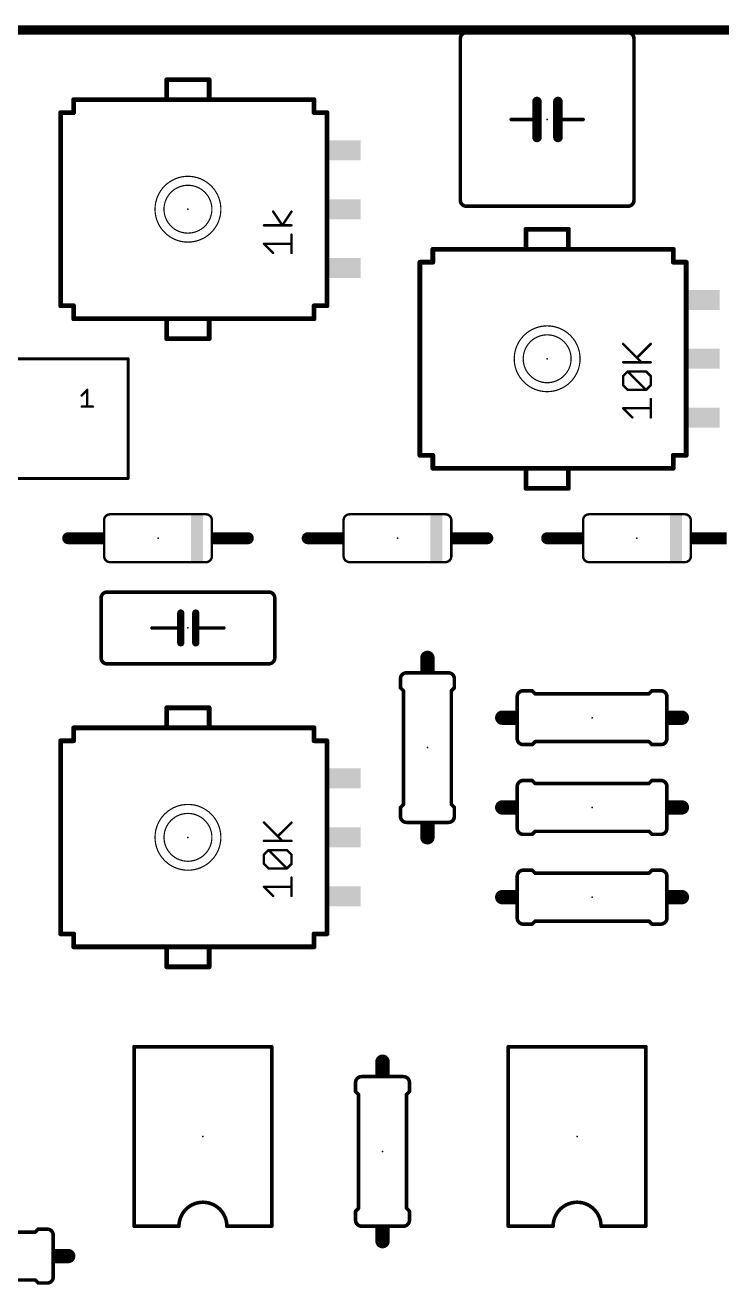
# Model space of a CAD drawing. Extents: x 0 to 100, y 0 to 80.
# Drawn here: x 33.7 to 63.3, y 26.7 to 80.2 of the extents above; entities that cross this region are included whole.
import ezdxf

# ---------------------------------------------------------------- set-up
doc = ezdxf.new("R2010")
doc.units = 0
for name, color, linetype in [('20', 7, 'CONTINUOUS'), ('21', 253, 'CONTINUOUS'), ('23', 7, 'CONTINUOUS'), ('27', 253, 'CONTINUOUS'), ('51', 253, 'CONTINUOUS')]:
    doc.layers.add(name, color=color, linetype=linetype)

# ---------------------------------------------------------------- blocks, each defined once
blk = doc.blocks.new('RECT')
blk.add_solid([(-0.5, -0.5), (0.5, -0.5), (-0.5, 0.5), (0.5, 0.5)])

msp = doc.modelspace()

# ---------------------------------------------------------------- linework, layer by layer
at = {"layer": '20', "const_width": 0.4064}
msp.add_lwpolyline([(100, 80), (0, 80)], dxfattribs=at)
at = {"layer": '21'}
for points, const_width in [([(52.451, 79.883, 0.4142), (52.197, 79.629)], 0.1524), ([(52.2351, 79.629, 1), (52.1589, 79.629)], 0.0762), ([(52.451, 79.9211, 1), (52.451, 79.8449)], 0.0762), ([(52.451, 79.8449, 1), (52.451, 79.9211)], 0.0762), ([(59.563, 79.629, 0.4142), (59.309, 79.883)], 0.1524), ([(59.309, 79.9211, 1), (59.309, 79.8449)], 0.0762), ([(59.309, 79.8449, 1), (59.309, 79.9211)], 0.0762), ([(59.6011, 79.629, 1), (59.5249, 79.629)], 0.0762), ([(52.1589, 79.629, 1), (52.2351, 79.629)], 0.0762), ([(59.5249, 79.629, 1), (59.6011, 79.629)], 0.0762), ([(35.8408, 77.04, 1), (35.7392, 77.04)], 0.1016), ([(35.79, 77.0908, 1), (35.79, 76.9892)], 0.1016), ([(37.99, 76.9892, 1), (37.99, 77.0908)], 0.1016), ([(42.79, 77.0908, 1), (42.79, 76.9892)], 0.1016), ([(46.0408, 77.04, 1), (45.9392, 77.04)], 0.1016), ([(45.99, 76.9892, 1), (45.99, 77.0908)], 0.1016), ([(55.5498, 76.962, 1), (55.3466, 76.962)], 0.2032), ([(56.4388, 76.962, 1), (56.2356, 76.962)], 0.2032), ([(35.2908, 76.49, 1), (35.1892, 76.49)], 0.1016), ([(35.24, 76.5408, 1), (35.24, 76.4392)], 0.1016), ([(35.7392, 76.49, 1), (35.8408, 76.49)], 0.1016), ([(35.79, 76.4392, 1), (35.79, 76.5408)], 0.1016), ([(45.99, 76.5408, 1), (45.99, 76.4392)], 0.1016), ([(45.9392, 76.49, 1), (46.0408, 76.49)], 0.1016), ([(46.5908, 76.49, 1), (46.4892, 76.49)], 0.1016), ([(46.54, 76.4392, 1), (46.54, 76.5408)], 0.1016), ([(54.356, 76.2381, 1), (54.356, 76.1619)], 0.0762), ([(55.5498, 76.2, 1), (55.3466, 76.2)], 0.2032), ([(55.3466, 76.2, 1), (55.5498, 76.2)], 0.2032), ([(55.4482, 76.1619, 1), (55.4482, 76.2381)], 0.0762), ([(56.4388, 76.2, 1), (56.2356, 76.2)], 0.2032), ([(56.2356, 76.2, 1), (56.4388, 76.2)], 0.2032), ([(56.3372, 76.2381, 1), (56.3372, 76.1619)], 0.0762), ([(57.404, 76.1619, 1), (57.404, 76.2381)], 0.0762), ([(55.3466, 75.438, 1), (55.5498, 75.438)], 0.2032), ([(56.2356, 75.438, 1), (56.4388, 75.438)], 0.2032), ([(40.64, 70.993, 1), (40.64, 73.787, 1), (40.64, 70.993)], 0.0508), ([(40.64, 71.374, 1), (40.64, 73.406, 1), (40.64, 71.374)], 0.0508), ([(52.197, 72.771, 0.4142), (52.451, 72.517)], 0.1524), ([(52.2351, 72.771, 1), (52.1589, 72.771)], 0.0762), ([(52.1589, 72.771, 1), (52.2351, 72.771)], 0.0762), ([(59.309, 72.517, 0.4142), (59.563, 72.771)], 0.1524), ([(59.6011, 72.771, 1), (59.5249, 72.771)], 0.0762), ([(59.5249, 72.771, 1), (59.6011, 72.771)], 0.0762), ([(52.451, 72.5551, 1), (52.451, 72.4789)], 0.0762), ([(52.451, 72.4789, 1), (52.451, 72.5551)], 0.0762), ([(59.309, 72.5551, 1), (59.309, 72.4789)], 0.0762), ([(59.309, 72.4789, 1), (59.309, 72.5551)], 0.0762), ([(51.0808, 70.69, 1), (50.9792, 70.69)], 0.1016), ([(51.03, 70.7408, 1), (51.03, 70.6392)], 0.1016), ([(53.23, 70.6392, 1), (53.23, 70.7408)], 0.1016), ([(58.03, 70.7408, 1), (58.03, 70.6392)], 0.1016), ([(61.2808, 70.69, 1), (61.1792, 70.69)], 0.1016), ([(61.23, 70.6392, 1), (61.23, 70.7408)], 0.1016), ([(50.5308, 70.14, 1), (50.4292, 70.14)], 0.1016), ([(50.48, 70.1908, 1), (50.48, 70.0892)], 0.1016), ([(50.9792, 70.14, 1), (51.0808, 70.14)], 0.1016), ([(51.03, 70.0892, 1), (51.03, 70.1908)], 0.1016), ([(61.23, 70.1908, 1), (61.23, 70.0892)], 0.1016), ([(61.1792, 70.14, 1), (61.2808, 70.14)], 0.1016), ([(61.8308, 70.14, 1), (61.7292, 70.14)], 0.1016), ([(61.78, 70.0892, 1), (61.78, 70.1908)], 0.1016), ([(35.24, 68.3408, 1), (35.24, 68.2392)], 0.1016), ([(35.1892, 68.29, 1), (35.2908, 68.29)], 0.1016), ([(35.8408, 68.29, 1), (35.7392, 68.29)], 0.1016), ([(35.79, 68.2392, 1), (35.79, 68.3408)], 0.1016), ([(45.99, 68.3408, 1), (45.99, 68.2392)], 0.1016), ([(46.0408, 68.29, 1), (45.9392, 68.29)], 0.1016), ([(46.4892, 68.29, 1), (46.5908, 68.29)], 0.1016), ([(46.54, 68.2392, 1), (46.54, 68.3408)], 0.1016), ([(35.79, 67.7908, 1), (35.79, 67.6892)], 0.1016), ([(35.7392, 67.74, 1), (35.8408, 67.74)], 0.1016), ([(37.99, 67.6892, 1), (37.99, 67.7908)], 0.1016), ([(42.79, 67.7908, 1), (42.79, 67.6892)], 0.1016), ([(45.9392, 67.74, 1), (46.0408, 67.74)], 0.1016), ([(45.99, 67.6892, 1), (45.99, 67.7908)], 0.1016), ([(55.88, 64.643, 1), (55.88, 67.437, 1), (55.88, 64.643)], 0.0508), ([(55.88, 65.024, 1), (55.88, 67.056, 1), (55.88, 65.024)], 0.0508), ([(38.1318, 66.04, 1), (38.0682, 66.04)], 0.0635), ([(38.1, 66.0083, 1), (38.1, 66.0718)], 0.0635), ([(36.3951, 64.7198, 1), (36.3443, 64.7198)], 0.0508), ([(36.3876, 64.7018, 1), (36.3517, 64.7378)], 0.0508), ([(36.1144, 64.5005, 1), (36.1503, 64.4646)], 0.0508), ([(36.1324, 64.0334, 1), (36.1324, 63.9826)], 0.0508), ([(36.3443, 64.008, 1), (36.3951, 64.008)], 0.0508), ([(36.6069, 63.9826, 1), (36.6069, 64.0334)], 0.0508), ([(50.48, 61.9908, 1), (50.48, 61.8892)], 0.1016), ([(51.0808, 61.94, 1), (50.9792, 61.94)], 0.1016), ([(51.03, 61.8892, 1), (51.03, 61.9908)], 0.1016), ([(61.23, 61.9908, 1), (61.23, 61.8892)], 0.1016), ([(61.2808, 61.94, 1), (61.1792, 61.94)], 0.1016), ([(61.78, 61.8892, 1), (61.78, 61.9908)], 0.1016), ([(50.4292, 61.94, 1), (50.5308, 61.94)], 0.1016), ([(61.7292, 61.94, 1), (61.8308, 61.94)], 0.1016), ([(38.0682, 60.96, 1), (38.1318, 60.96)], 0.0635), ([(38.1, 60.9282, 1), (38.1, 60.9918)], 0.0635), ([(51.03, 61.4408, 1), (51.03, 61.3392)], 0.1016), ([(50.9792, 61.39, 1), (51.0808, 61.39)], 0.1016), ([(53.23, 61.3392, 1), (53.23, 61.4408)], 0.1016), ([(58.03, 61.4408, 1), (58.03, 61.3392)], 0.1016), ([(61.1792, 61.39, 1), (61.2808, 61.39)], 0.1016), ([(61.23, 61.3392, 1), (61.23, 61.4408)], 0.1016), ([(37.338, 59.436, 0.4142), (37.084, 59.182)], 0.1016), ([(37.338, 59.4614, 1), (37.338, 59.4106)], 0.0508), ([(37.338, 59.4106, 1), (37.338, 59.4614)], 0.0508), ([(41.656, 59.182, 0.4142), (41.402, 59.436)], 0.1016), ([(41.402, 59.4614, 1), (41.402, 59.4106)], 0.0508), ([(41.402, 59.4106, 1), (41.402, 59.4614)], 0.0508), ([(47.498, 59.436, 0.4142), (47.244, 59.182)], 0.1016), ([(47.498, 59.4614, 1), (47.498, 59.4106)], 0.0508), ([(47.498, 59.4106, 1), (47.498, 59.4614)], 0.0508), ([(51.816, 59.182, 0.4142), (51.562, 59.436)], 0.1016), ([(51.562, 59.4614, 1), (51.562, 59.4106)], 0.0508), ([(51.562, 59.4106, 1), (51.562, 59.4614)], 0.0508), ([(57.658, 59.436, 0.4142), (57.404, 59.182)], 0.1016), ([(57.658, 59.4614, 1), (57.658, 59.4106)], 0.0508), ([(57.658, 59.4106, 1), (57.658, 59.4614)], 0.0508), ([(61.976, 59.182, 0.4142), (61.722, 59.436)], 0.1016), ([(61.722, 59.4614, 1), (61.722, 59.4106)], 0.0508), ([(61.722, 59.4106, 1), (61.722, 59.4614)], 0.0508), ([(37.1094, 59.182, 1), (37.0586, 59.182)], 0.0508), ([(37.0586, 59.182, 1), (37.1094, 59.182)], 0.0508), ([(41.6814, 59.182, 1), (41.6306, 59.182)], 0.0508), ([(41.6306, 59.182, 1), (41.6814, 59.182)], 0.0508), ([(47.2694, 59.182, 1), (47.2186, 59.182)], 0.0508), ([(47.2186, 59.182, 1), (47.2694, 59.182)], 0.0508), ([(51.8414, 59.182, 1), (51.7906, 59.182)], 0.0508), ([(51.7906, 59.182, 1), (51.8414, 59.182)], 0.0508), ([(57.4294, 59.182, 1), (57.3786, 59.182)], 0.0508), ([(57.3786, 59.182, 1), (57.4294, 59.182)], 0.0508), ([(62.0014, 59.182, 1), (61.9506, 59.182)], 0.0508), ([(61.9506, 59.182, 1), (62.0014, 59.182)], 0.0508), ([(37.084, 57.658, 0.4142), (37.338, 57.404)], 0.1016), ([(37.1094, 57.658, 1), (37.0586, 57.658)], 0.0508), ([(37.0586, 57.658, 1), (37.1094, 57.658)], 0.0508), ([(37.338, 57.4294, 1), (37.338, 57.3786)], 0.0508), ([(37.338, 57.3786, 1), (37.338, 57.4294)], 0.0508), ([(41.402, 57.404, 0.4142), (41.656, 57.658)], 0.1016), ([(41.402, 57.4294, 1), (41.402, 57.3786)], 0.0508), ([(41.402, 57.3786, 1), (41.402, 57.4294)], 0.0508), ([(41.6814, 57.658, 1), (41.6306, 57.658)], 0.0508), ([(41.6306, 57.658, 1), (41.6814, 57.658)], 0.0508), ([(47.244, 57.658, 0.4142), (47.498, 57.404)], 0.1016), ([(47.2694, 57.658, 1), (47.2186, 57.658)], 0.0508), ([(47.2186, 57.658, 1), (47.2694, 57.658)], 0.0508), ([(47.498, 57.4294, 1), (47.498, 57.3786)], 0.0508), ([(47.498, 57.3786, 1), (47.498, 57.4294)], 0.0508), ([(51.562, 57.404, 0.4142), (51.816, 57.658)], 0.1016), ([(51.562, 57.4294, 1), (51.562, 57.3786)], 0.0508), ([(51.562, 57.3786, 1), (51.562, 57.4294)], 0.0508), ([(51.8414, 57.658, 1), (51.7906, 57.658)], 0.0508), ([(51.7906, 57.658, 1), (51.8414, 57.658)], 0.0508), ([(57.404, 57.658, 0.4142), (57.658, 57.404)], 0.1016), ([(57.4294, 57.658, 1), (57.3786, 57.658)], 0.0508), ([(57.3786, 57.658, 1), (57.4294, 57.658)], 0.0508), ([(57.658, 57.4294, 1), (57.658, 57.3786)], 0.0508), ([(57.658, 57.3786, 1), (57.658, 57.4294)], 0.0508), ([(61.722, 57.404, 0.4142), (61.976, 57.658)], 0.1016), ([(61.722, 57.4294, 1), (61.722, 57.3786)], 0.0508), ([(61.722, 57.3786, 1), (61.722, 57.4294)], 0.0508), ([(62.0014, 57.658, 1), (61.9506, 57.658)], 0.0508), ([(61.9506, 57.658, 1), (62.0014, 57.658)], 0.0508), ([(37.211, 56.134, 0.4142), (36.957, 55.88)], 0.1524), ([(37.211, 56.1721, 1), (37.211, 56.0959)], 0.0762), ([(37.211, 56.0959, 1), (37.211, 56.1721)], 0.0762), ([(44.323, 55.88, 0.4142), (44.069, 56.134)], 0.1524), ([(44.069, 56.1721, 1), (44.069, 56.0959)], 0.0762), ([(44.069, 56.0959, 1), (44.069, 56.1721)], 0.0762), ([(36.9951, 55.88, 1), (36.9189, 55.88)], 0.0762), ([(36.9189, 55.88, 1), (36.9951, 55.88)], 0.0762), ([(44.3611, 55.88, 1), (44.2849, 55.88)], 0.0762), ([(44.2849, 55.88, 1), (44.3611, 55.88)], 0.0762), ([(40.4114, 55.245, 1), (40.259, 55.245)], 0.1524), ([(41.0464, 55.245, 1), (40.894, 55.245)], 0.1524), ([(39.116, 54.6481, 1), (39.116, 54.5719)], 0.0762), ([(40.4114, 54.61, 1), (40.259, 54.61)], 0.1524), ([(40.259, 54.61, 1), (40.4114, 54.61)], 0.1524), ([(40.3352, 54.5719, 1), (40.3352, 54.6481)], 0.0762), ([(41.0464, 54.61, 1), (40.894, 54.61)], 0.1524), ([(40.894, 54.61, 1), (41.0464, 54.61)], 0.1524), ([(40.9702, 54.6481, 1), (40.9702, 54.5719)], 0.0762), ([(42.164, 54.5719, 1), (42.164, 54.6481)], 0.0762), ([(40.259, 53.975, 1), (40.4114, 53.975)], 0.1524), ([(40.894, 53.975, 1), (41.0464, 53.975)], 0.1524), ([(36.957, 53.34, 0.4142), (37.211, 53.086)], 0.1524), ([(36.9951, 53.34, 1), (36.9189, 53.34)], 0.0762), ([(36.9189, 53.34, 1), (36.9951, 53.34)], 0.0762), ([(37.211, 53.1241, 1), (37.211, 53.0479)], 0.0762), ([(37.211, 53.0479, 1), (37.211, 53.1241)], 0.0762), ([(44.069, 53.086, 0.4142), (44.323, 53.34)], 0.1524), ([(44.069, 53.1241, 1), (44.069, 53.0479)], 0.0762), ([(44.069, 53.0479, 1), (44.069, 53.1241)], 0.0762), ([(44.3611, 53.34, 1), (44.2849, 53.34)], 0.0762), ([(44.2849, 53.34, 1), (44.3611, 53.34)], 0.0762), ([(49.911, 52.705, 0.4142), (49.657, 52.451)], 0.1524), ([(49.6951, 52.451, 1), (49.6189, 52.451)], 0.0762), ([(51.943, 52.451, 0.4142), (51.689, 52.705)], 0.1524), ([(51.9811, 52.451, 1), (51.9049, 52.451)], 0.0762), ([(49.6189, 52.07, 1), (49.6951, 52.07)], 0.0762), ([(49.6839, 52.0969, 1), (49.6301, 52.0431)], 0.0762), ([(49.8221, 51.943, 1), (49.7459, 51.943)], 0.0762), ([(49.7571, 51.9161, 1), (49.8109, 51.9699)], 0.0762), ([(51.8541, 51.943, 1), (51.7779, 51.943)], 0.0762), ([(51.7891, 51.9699, 1), (51.8429, 51.9161)], 0.0762), ([(51.9049, 52.07, 1), (51.9811, 52.07)], 0.0762), ([(51.9699, 52.0431, 1), (51.9161, 52.0969)], 0.0762), ([(54.864, 51.943, 0.4142), (54.61, 51.689)], 0.1524), ([(54.864, 51.9811, 1), (54.864, 51.9049)], 0.0762), ([(55.2719, 51.9699, 1), (55.2181, 51.9161)], 0.0762), ([(55.245, 51.9049, 1), (55.245, 51.9811)], 0.0762), ([(55.372, 51.8541, 1), (55.372, 51.7779)], 0.0762), ([(55.3451, 51.7891, 1), (55.3989, 51.8429)], 0.0762), ([(60.1711, 51.8429, 1), (60.2249, 51.7891)], 0.0762), ([(60.198, 51.7779, 1), (60.198, 51.8541)], 0.0762), ([(60.325, 51.9811, 1), (60.325, 51.9049)], 0.0762), ([(60.3519, 51.9161, 1), (60.2981, 51.9699)], 0.0762), ([(60.96, 51.689, 0.4142), (60.706, 51.943)], 0.1524), ([(60.706, 51.9049, 1), (60.706, 51.9811)], 0.0762), ([(35.8408, 50.37, 1), (35.7392, 50.37)], 0.1016), ([(35.79, 50.4208, 1), (35.79, 50.3192)], 0.1016), ([(37.99, 50.3192, 1), (37.99, 50.4208)], 0.1016), ([(42.79, 50.4208, 1), (42.79, 50.3192)], 0.1016), ([(46.0408, 50.37, 1), (45.9392, 50.37)], 0.1016), ([(45.99, 50.3192, 1), (45.99, 50.4208)], 0.1016), ([(35.2908, 49.82, 1), (35.1892, 49.82)], 0.1016), ([(35.24, 49.8708, 1), (35.24, 49.7692)], 0.1016), ([(35.7392, 49.82, 1), (35.8408, 49.82)], 0.1016), ([(35.79, 49.7692, 1), (35.79, 49.8708)], 0.1016), ([(45.99, 49.8708, 1), (45.99, 49.7692)], 0.1016), ([(45.9392, 49.82, 1), (46.0408, 49.82)], 0.1016), ([(46.5908, 49.82, 1), (46.4892, 49.82)], 0.1016), ([(46.54, 49.7692, 1), (46.54, 49.8708)], 0.1016), ([(54.61, 49.911, 0.4142), (54.864, 49.657)], 0.1524), ([(55.372, 49.8221, 1), (55.372, 49.7459)], 0.0762), ([(55.3989, 49.7571, 1), (55.3451, 49.8109)], 0.0762), ([(60.2249, 49.8109, 1), (60.1711, 49.7571)], 0.0762), ([(60.198, 49.7459, 1), (60.198, 49.8221)], 0.0762), ([(60.706, 49.657, 0.4142), (60.96, 49.911)], 0.1524), ([(54.864, 49.6951, 1), (54.864, 49.6189)], 0.0762), ([(55.2181, 49.6839, 1), (55.2719, 49.6301)], 0.0762), ([(55.245, 49.6189, 1), (55.245, 49.6951)], 0.0762), ([(60.325, 49.6951, 1), (60.325, 49.6189)], 0.0762), ([(60.2981, 49.6301, 1), (60.3519, 49.6839)], 0.0762), ([(60.706, 49.6189, 1), (60.706, 49.6951)], 0.0762), ([(54.864, 48.133, 0.4142), (54.61, 47.879)], 0.1524), ([(54.864, 48.1711, 1), (54.864, 48.0949)], 0.0762), ([(55.2719, 48.1599, 1), (55.2181, 48.1061)], 0.0762), ([(55.245, 48.0949, 1), (55.245, 48.1711)], 0.0762), ([(60.325, 48.1711, 1), (60.325, 48.0949)], 0.0762), ([(60.3519, 48.1061, 1), (60.2981, 48.1599)], 0.0762), ([(60.96, 47.879, 0.4142), (60.706, 48.133)], 0.1524), ([(60.706, 48.0949, 1), (60.706, 48.1711)], 0.0762), ([(55.372, 48.0441, 1), (55.372, 47.9679)], 0.0762), ([(55.3451, 47.9791, 1), (55.3989, 48.0329)], 0.0762), ([(60.1711, 48.0329, 1), (60.2249, 47.9791)], 0.0762), ([(60.198, 47.9679, 1), (60.198, 48.0441)], 0.0762), ([(40.64, 44.323, 1), (40.64, 47.117, 1), (40.64, 44.323)], 0.0508), ([(49.6951, 46.99, 1), (49.6189, 46.99)], 0.0762), ([(49.7459, 47.117, 1), (49.8221, 47.117)], 0.0762), ([(49.8109, 47.0901, 1), (49.7571, 47.1439)], 0.0762), ([(51.7779, 47.117, 1), (51.8541, 47.117)], 0.0762), ([(51.8429, 47.1439, 1), (51.7891, 47.0901)], 0.0762), ([(51.9811, 46.99, 1), (51.9049, 46.99)], 0.0762), ([(40.64, 44.704, 1), (40.64, 46.736, 1), (40.64, 44.704)], 0.0508), ([(49.657, 46.609, 0.4142), (49.911, 46.355)], 0.1524), ([(49.6189, 46.609, 1), (49.6951, 46.609)], 0.0762), ([(49.6301, 47.0169, 1), (49.6839, 46.9631)], 0.0762), ([(51.689, 46.355, 0.4142), (51.943, 46.609)], 0.1524), ([(51.9049, 46.609, 1), (51.9811, 46.609)], 0.0762), ([(51.9161, 46.9631, 1), (51.9699, 47.0169)], 0.0762), ([(54.61, 46.101, 0.4142), (54.864, 45.847)], 0.1524), ([(55.372, 46.0121, 1), (55.372, 45.9359)], 0.0762), ([(55.3989, 45.9471, 1), (55.3451, 46.0009)], 0.0762), ([(60.2249, 46.0009, 1), (60.1711, 45.9471)], 0.0762), ([(60.198, 45.9359, 1), (60.198, 46.0121)], 0.0762), ([(60.706, 45.847, 0.4142), (60.96, 46.101)], 0.1524), ([(54.864, 45.8851, 1), (54.864, 45.8089)], 0.0762), ([(55.2181, 45.8739, 1), (55.2719, 45.8201)], 0.0762), ([(55.245, 45.8089, 1), (55.245, 45.8851)], 0.0762), ([(60.325, 45.8851, 1), (60.325, 45.8089)], 0.0762), ([(60.2981, 45.8201, 1), (60.3519, 45.8739)], 0.0762), ([(60.706, 45.8089, 1), (60.706, 45.8851)], 0.0762), ([(54.864, 44.323, 0.4142), (54.61, 44.069)], 0.1524), ([(54.864, 44.3611, 1), (54.864, 44.2849)], 0.0762), ([(55.2719, 44.3499, 1), (55.2181, 44.2961)], 0.0762), ([(55.245, 44.2849, 1), (55.245, 44.3611)], 0.0762), ([(60.325, 44.3611, 1), (60.325, 44.2849)], 0.0762), ([(60.3519, 44.2961, 1), (60.2981, 44.3499)], 0.0762), ([(60.96, 44.069, 0.4142), (60.706, 44.323)], 0.1524), ([(60.706, 44.2849, 1), (60.706, 44.3611)], 0.0762), ([(55.372, 44.2341, 1), (55.372, 44.1579)], 0.0762), ([(55.3451, 44.1691, 1), (55.3989, 44.2229)], 0.0762), ([(60.1711, 44.2229, 1), (60.2249, 44.1691)], 0.0762), ([(60.198, 44.1579, 1), (60.198, 44.2341)], 0.0762), ([(54.61, 42.291, 0.4142), (54.864, 42.037)], 0.1524), ([(60.706, 42.037, 0.4142), (60.96, 42.291)], 0.1524), ([(35.24, 41.6708, 1), (35.24, 41.5692)], 0.1016), ([(35.8408, 41.62, 1), (35.7392, 41.62)], 0.1016), ([(35.79, 41.5692, 1), (35.79, 41.6708)], 0.1016), ([(45.99, 41.6708, 1), (45.99, 41.5692)], 0.1016), ([(46.0408, 41.62, 1), (45.9392, 41.62)], 0.1016), ([(46.54, 41.5692, 1), (46.54, 41.6708)], 0.1016), ([(54.864, 42.0751, 1), (54.864, 41.9989)], 0.0762), ([(55.2181, 42.0639, 1), (55.2719, 42.0101)], 0.0762), ([(55.245, 41.9989, 1), (55.245, 42.0751)], 0.0762), ([(55.372, 42.2021, 1), (55.372, 42.1259)], 0.0762), ([(55.3989, 42.1371, 1), (55.3451, 42.1909)], 0.0762), ([(60.2249, 42.1909, 1), (60.1711, 42.1371)], 0.0762), ([(60.198, 42.1259, 1), (60.198, 42.2021)], 0.0762), ([(60.325, 42.0751, 1), (60.325, 41.9989)], 0.0762), ([(60.2981, 42.0101, 1), (60.3519, 42.0639)], 0.0762), ([(60.706, 41.9989, 1), (60.706, 42.0751)], 0.0762), ([(35.1892, 41.62, 1), (35.2908, 41.62)], 0.1016), ([(46.4892, 41.62, 1), (46.5908, 41.62)], 0.1016), ([(35.79, 41.1208, 1), (35.79, 41.0192)], 0.1016), ([(35.7392, 41.07, 1), (35.8408, 41.07)], 0.1016), ([(37.99, 41.0192, 1), (37.99, 41.1208)], 0.1016), ([(42.79, 41.1208, 1), (42.79, 41.0192)], 0.1016), ([(45.9392, 41.07, 1), (46.0408, 41.07)], 0.1016), ([(45.99, 41.0192, 1), (45.99, 41.1208)], 0.1016), ([(38.3921, 36.83, 1), (38.3159, 36.83)], 0.0762), ([(38.354, 36.8681, 1), (38.354, 36.7919)], 0.0762), ([(44.2341, 36.83, 1), (44.1579, 36.83)], 0.0762), ([(44.196, 36.7919, 1), (44.196, 36.8681)], 0.0762), ([(54.2671, 36.83, 1), (54.1909, 36.83)], 0.0762), ([(54.229, 36.8681, 1), (54.229, 36.7919)], 0.0762), ([(60.1091, 36.83, 1), (60.0329, 36.83)], 0.0762), ([(60.071, 36.7919, 1), (60.071, 36.8681)], 0.0762), ([(48.006, 35.56, 0.4142), (47.752, 35.306)], 0.1524), ([(47.7901, 35.306, 1), (47.7139, 35.306)], 0.0762), ([(50.038, 35.306, 0.4142), (49.784, 35.56)], 0.1524), ([(50.0761, 35.306, 1), (49.9999, 35.306)], 0.0762), ([(47.7139, 34.925, 1), (47.7901, 34.925)], 0.0762), ([(47.7789, 34.9519, 1), (47.7251, 34.8981)], 0.0762), ([(47.9171, 34.798, 1), (47.8409, 34.798)], 0.0762), ([(47.8521, 34.7711, 1), (47.9059, 34.8249)], 0.0762), ([(49.9491, 34.798, 1), (49.8729, 34.798)], 0.0762), ([(49.8841, 34.8249, 1), (49.9379, 34.7711)], 0.0762), ([(49.9999, 34.925, 1), (50.0761, 34.925)], 0.0762), ([(50.0649, 34.8981, 1), (50.0111, 34.9519)], 0.0762), ([(42.291, 29.21, 1), (40.259, 29.21)], 0.1524), ([(47.8409, 29.972, 1), (47.9171, 29.972)], 0.0762), ([(47.9059, 29.9451, 1), (47.8521, 29.9989)], 0.0762), ([(49.8729, 29.972, 1), (49.9491, 29.972)], 0.0762), ([(49.9379, 29.9989, 1), (49.8841, 29.9451)], 0.0762), ([(58.166, 29.21, 1), (56.134, 29.21)], 0.1524), ([(47.7901, 29.845, 1), (47.7139, 29.845)], 0.0762), ([(47.752, 29.464, 0.4142), (48.006, 29.21)], 0.1524), ([(47.7139, 29.464, 1), (47.7901, 29.464)], 0.0762), ([(47.7251, 29.8719, 1), (47.7789, 29.8181)], 0.0762), ([(49.784, 29.21, 0.4142), (50.038, 29.464)], 0.1524), ([(50.0761, 29.845, 1), (49.9999, 29.845)], 0.0762), ([(49.9999, 29.464, 1), (50.0761, 29.464)], 0.0762), ([(50.0111, 29.8181, 1), (50.0649, 29.8719)], 0.0762), ([(34.1361, 28.9829, 1), (34.1899, 28.9291)], 0.0762), ([(34.163, 28.9179, 1), (34.163, 28.9941)], 0.0762), ([(34.29, 29.1211, 1), (34.29, 29.0449)], 0.0762), ([(34.3169, 29.0561, 1), (34.2631, 29.1099)], 0.0762), ([(34.925, 28.829, 0.4142), (34.671, 29.083)], 0.1524), ([(34.671, 29.0449, 1), (34.671, 29.1211)], 0.0762), ([(38.354, 29.2481, 1), (38.354, 29.1719)], 0.0762), ([(38.3159, 29.21, 1), (38.3921, 29.21)], 0.0762), ([(40.2209, 29.21, 1), (40.2971, 29.21)], 0.0762), ([(40.259, 29.1719, 1), (40.259, 29.2481)], 0.0762), ([(42.291, 29.2481, 1), (42.291, 29.1719)], 0.0762), ([(42.2529, 29.21, 1), (42.3291, 29.21)], 0.0762), ([(44.1579, 29.21, 1), (44.2341, 29.21)], 0.0762), ([(44.196, 29.1719, 1), (44.196, 29.2481)], 0.0762), ([(54.229, 29.2481, 1), (54.229, 29.1719)], 0.0762), ([(54.1909, 29.21, 1), (54.2671, 29.21)], 0.0762), ([(56.0959, 29.21, 1), (56.1721, 29.21)], 0.0762), ([(56.134, 29.1719, 1), (56.134, 29.2481)], 0.0762), ([(58.166, 29.2481, 1), (58.166, 29.1719)], 0.0762), ([(58.1279, 29.21, 1), (58.2041, 29.21)], 0.0762), ([(60.0329, 29.21, 1), (60.1091, 29.21)], 0.0762), ([(60.071, 29.1719, 1), (60.071, 29.2481)], 0.0762), ([(34.1899, 26.9509, 1), (34.1361, 26.8971)], 0.0762), ([(34.163, 26.8859, 1), (34.163, 26.9621)], 0.0762), ([(34.29, 26.8351, 1), (34.29, 26.7589)], 0.0762), ([(34.2631, 26.7701, 1), (34.3169, 26.8239)], 0.0762), ([(34.671, 26.797, 0.4142), (34.925, 27.051)], 0.1524), ([(34.671, 26.7589, 1), (34.671, 26.8351)], 0.0762)]:
    msp.add_lwpolyline(points, format="xyb", dxfattribs=dict(at, const_width=const_width))
for points, const_width in [([(52.197, 79.629), (52.197, 72.771)], 0.1524), ([(59.309, 79.883), (52.451, 79.883)], 0.1524), ([(59.563, 72.771), (59.563, 79.629)], 0.1524), ([(35.79, 77.04), (35.79, 76.49)], 0.2032), ([(35.79, 77.04), (37.99, 77.04)], 0.2032), ([(42.79, 77.04), (45.99, 77.04)], 0.2032), ([(45.99, 76.49), (45.99, 77.04)], 0.2032), ([(55.4482, 76.2), (55.4482, 76.962)], 0.4064), ([(56.3372, 76.2), (56.3372, 76.962)], 0.4064), ([(35.24, 68.29), (35.24, 76.49)], 0.2032), ([(35.79, 76.49), (35.24, 76.49)], 0.2032), ([(46.54, 76.49), (45.99, 76.49)], 0.2032), ([(46.54, 76.49), (46.54, 68.29)], 0.2032), ([(55.4482, 76.2), (54.356, 76.2)], 0.1524), ([(55.4482, 75.438), (55.4482, 76.2)], 0.4064), ([(56.3372, 76.2), (56.3372, 75.438)], 0.4064), ([(57.404, 76.2), (56.3372, 76.2)], 0.1524), ([(52.451, 72.517), (59.309, 72.517)], 0.1524), ([(51.03, 70.69), (51.03, 70.14)], 0.2032), ([(51.03, 70.69), (53.23, 70.69)], 0.2032), ([(58.03, 70.69), (61.23, 70.69)], 0.2032), ([(61.23, 70.14), (61.23, 70.69)], 0.2032), ([(50.48, 61.94), (50.48, 70.14)], 0.2032), ([(51.03, 70.14), (50.48, 70.14)], 0.2032), ([(61.78, 70.14), (61.23, 70.14)], 0.2032), ([(61.78, 70.14), (61.78, 61.94)], 0.2032), ([(35.24, 68.29), (35.79, 68.29)], 0.2032), ([(35.79, 68.29), (35.79, 67.74)], 0.2032), ([(45.99, 68.29), (46.54, 68.29)], 0.2032), ([(45.99, 67.74), (45.99, 68.29)], 0.2032), ([(37.99, 67.74), (35.79, 67.74)], 0.2032), ([(45.99, 67.74), (42.79, 67.74)], 0.2032), ([(38.1, 66.04), (27.94, 66.04)], 0.127), ([(38.1, 60.96), (38.1, 66.04)], 0.127), ([(36.1324, 64.4825), (36.3697, 64.7198)], 0.1016), ([(36.3697, 64.7198), (36.3697, 64.008)], 0.1016), ([(36.1324, 64.008), (36.6069, 64.008)], 0.1016), ([(50.48, 61.94), (51.03, 61.94)], 0.2032), ([(51.03, 61.94), (51.03, 61.39)], 0.2032), ([(61.23, 61.94), (61.78, 61.94)], 0.2032), ([(61.23, 61.39), (61.23, 61.94)], 0.2032), ([(27.94, 60.96), (38.1, 60.96)], 0.127), ([(53.23, 61.39), (51.03, 61.39)], 0.2032), ([(61.23, 61.39), (58.03, 61.39)], 0.2032), ([(41.402, 59.436), (37.338, 59.436)], 0.1016), ([(51.562, 59.436), (47.498, 59.436)], 0.1016), ([(61.722, 59.436), (57.658, 59.436)], 0.1016), ([(37.084, 57.658), (37.084, 59.182)], 0.1016), ([(41.656, 57.658), (41.656, 59.182)], 0.1016), ([(47.244, 57.658), (47.244, 59.182)], 0.1016), ([(51.816, 57.658), (51.816, 59.182)], 0.1016), ([(57.404, 57.658), (57.404, 59.182)], 0.1016), ([(61.976, 57.658), (61.976, 59.182)], 0.1016), ([(41.402, 57.404), (37.338, 57.404)], 0.1016), ([(51.562, 57.404), (47.498, 57.404)], 0.1016), ([(61.722, 57.404), (57.658, 57.404)], 0.1016), ([(44.069, 56.134), (37.211, 56.134)], 0.1524), ([(36.957, 55.88), (36.957, 53.34)], 0.1524), ([(44.323, 53.34), (44.323, 55.88)], 0.1524), ([(40.3352, 55.245), (40.3352, 54.61)], 0.3048), ([(40.9702, 55.245), (40.9702, 54.61)], 0.3048), ([(40.3352, 54.61), (39.116, 54.61)], 0.1524), ([(40.3352, 54.61), (40.3352, 53.975)], 0.3048), ([(40.9702, 54.61), (40.9702, 53.975)], 0.3048), ([(40.9702, 54.61), (42.164, 54.61)], 0.1524), ([(37.211, 53.086), (44.069, 53.086)], 0.1524), ([(49.657, 52.451), (49.657, 52.07)], 0.1524), ([(51.943, 52.451), (51.943, 52.07)], 0.1524), ([(49.784, 51.943), (49.657, 52.07)], 0.1524), ([(49.784, 47.117), (49.784, 51.943)], 0.1524), ([(51.816, 51.943), (51.943, 52.07)], 0.1524), ([(51.816, 47.117), (51.816, 51.943)], 0.1524), ([(54.864, 51.943), (55.245, 51.943)], 0.1524), ([(55.372, 51.816), (55.245, 51.943)], 0.1524), ([(60.198, 51.816), (55.372, 51.816)], 0.1524), ([(60.198, 51.816), (60.325, 51.943)], 0.1524), ([(60.706, 51.943), (60.325, 51.943)], 0.1524), ([(35.79, 50.37), (35.79, 49.82)], 0.2032), ([(35.79, 50.37), (37.99, 50.37)], 0.2032), ([(42.79, 50.37), (45.99, 50.37)], 0.2032), ([(45.99, 49.82), (45.99, 50.37)], 0.2032), ([(35.24, 41.62), (35.24, 49.82)], 0.2032), ([(35.79, 49.82), (35.24, 49.82)], 0.2032), ([(46.54, 49.82), (45.99, 49.82)], 0.2032), ([(46.54, 49.82), (46.54, 41.62)], 0.2032), ([(55.372, 49.784), (55.245, 49.657)], 0.1524), ([(60.198, 49.784), (55.372, 49.784)], 0.1524), ([(60.198, 49.784), (60.325, 49.657)], 0.1524), ([(54.864, 49.657), (55.245, 49.657)], 0.1524), ([(60.706, 49.657), (60.325, 49.657)], 0.1524), ([(54.864, 48.133), (55.245, 48.133)], 0.1524), ([(55.372, 48.006), (55.245, 48.133)], 0.1524), ([(60.198, 48.006), (60.325, 48.133)], 0.1524), ([(60.706, 48.133), (60.325, 48.133)], 0.1524), ([(60.198, 48.006), (55.372, 48.006)], 0.1524), ([(49.784, 47.117), (49.657, 46.99)], 0.1524), ([(49.657, 46.609), (49.657, 46.99)], 0.1524), ([(51.816, 47.117), (51.943, 46.99)], 0.1524), ([(51.943, 46.609), (51.943, 46.99)], 0.1524), ([(55.372, 45.974), (55.245, 45.847)], 0.1524), ([(60.198, 45.974), (55.372, 45.974)], 0.1524), ([(60.198, 45.974), (60.325, 45.847)], 0.1524), ([(54.864, 45.847), (55.245, 45.847)], 0.1524), ([(60.706, 45.847), (60.325, 45.847)], 0.1524), ([(54.864, 44.323), (55.245, 44.323)], 0.1524), ([(55.372, 44.196), (55.245, 44.323)], 0.1524), ([(60.198, 44.196), (60.325, 44.323)], 0.1524), ([(60.706, 44.323), (60.325, 44.323)], 0.1524), ([(60.198, 44.196), (55.372, 44.196)], 0.1524), ([(35.24, 41.62), (35.79, 41.62)], 0.2032), ([(35.79, 41.62), (35.79, 41.07)], 0.2032), ([(45.99, 41.62), (46.54, 41.62)], 0.2032), ([(45.99, 41.07), (45.99, 41.62)], 0.2032), ([(54.864, 42.037), (55.245, 42.037)], 0.1524), ([(55.372, 42.164), (55.245, 42.037)], 0.1524), ([(60.198, 42.164), (55.372, 42.164)], 0.1524), ([(60.198, 42.164), (60.325, 42.037)], 0.1524), ([(60.706, 42.037), (60.325, 42.037)], 0.1524), ([(37.99, 41.07), (35.79, 41.07)], 0.2032), ([(45.99, 41.07), (42.79, 41.07)], 0.2032), ([(38.354, 36.83), (38.354, 29.21)], 0.1524), ([(38.354, 36.83), (44.196, 36.83)], 0.1524), ([(44.196, 29.21), (44.196, 36.83)], 0.1524), ([(54.229, 36.83), (54.229, 29.21)], 0.1524), ([(54.229, 36.83), (60.071, 36.83)], 0.1524), ([(60.071, 29.21), (60.071, 36.83)], 0.1524), ([(47.752, 35.306), (47.752, 34.925)], 0.1524), ([(50.038, 35.306), (50.038, 34.925)], 0.1524), ([(47.879, 34.798), (47.752, 34.925)], 0.1524), ([(47.879, 29.972), (47.879, 34.798)], 0.1524), ([(49.911, 34.798), (50.038, 34.925)], 0.1524), ([(49.911, 29.972), (49.911, 34.798)], 0.1524), ([(47.879, 29.972), (47.752, 29.845)], 0.1524), ([(49.911, 29.972), (50.038, 29.845)], 0.1524), ([(47.752, 29.464), (47.752, 29.845)], 0.1524), ([(50.038, 29.464), (50.038, 29.845)], 0.1524), ([(29.337, 28.956), (34.163, 28.956)], 0.1524), ([(34.163, 28.956), (34.29, 29.083)], 0.1524), ([(34.671, 29.083), (34.29, 29.083)], 0.1524), ([(38.354, 29.21), (40.259, 29.21)], 0.1524), ([(44.196, 29.21), (42.291, 29.21)], 0.1524), ([(54.229, 29.21), (56.134, 29.21)], 0.1524), ([(60.071, 29.21), (58.166, 29.21)], 0.1524), ([(29.337, 26.924), (34.163, 26.924)], 0.1524), ([(34.163, 26.924), (34.29, 26.797)], 0.1524), ([(34.671, 26.797), (34.29, 26.797)], 0.1524)]:
    msp.add_lwpolyline(points, dxfattribs=dict(at, const_width=const_width))
at = {"layer": '23'}
for p in [(55.88, 76.2), (40.64, 72.39), (55.88, 66.04), (39.37, 58.42), (49.53, 58.42), (59.69, 58.42), (40.64, 54.61), (57.785, 50.8), (50.8, 49.53), (57.785, 46.99), (40.64, 45.72), (57.785, 43.18), (41.275, 33.02), (57.15, 33.02), (48.895, 32.385)]:
    msp.add_point(p, dxfattribs=at)
at = {"layer": '27', "const_width": 0.1016}
for points in [[(44.6444, 71.7052), (44.2546, 72.2899)], [(45.0342, 72.2899), (44.6444, 71.7052)], [(45.0342, 71.7052), (43.8648, 71.7052)], [(45.0342, 70.5358), (45.0342, 71.3154)], [(44.2546, 70.5358), (43.8648, 70.9256)], [(43.8648, 70.9256), (45.0342, 70.9256)], [(59.8844, 65.8896), (59.1048, 66.6692)], [(59.6895, 66.0845), (60.2742, 66.6692)], [(59.1048, 65.8896), (60.2742, 65.8896)], [(59.1048, 65.3049), (59.2997, 65.4998)], [(59.1048, 64.9151), (59.1048, 65.3049)], [(59.2997, 65.4998), (60.0793, 65.4998)], [(60.0793, 64.7202), (59.2997, 65.4998)], [(60.0793, 65.4998), (60.2742, 65.3049)], [(60.2742, 65.3049), (60.2742, 64.9151)], [(59.2997, 64.7202), (59.1048, 64.9151)], [(60.0793, 64.7202), (59.2997, 64.7202)], [(60.2742, 64.9151), (60.0793, 64.7202)], [(60.2742, 63.5508), (60.2742, 64.3304)], [(59.4946, 63.5508), (59.1048, 63.9406)], [(59.1048, 63.9406), (60.2742, 63.9406)], [(44.6444, 45.5696), (43.8648, 46.3492)], [(44.4495, 45.7645), (45.0342, 46.3492)], [(43.8648, 45.5696), (45.0342, 45.5696)], [(43.8648, 44.9849), (44.0597, 45.1798)], [(43.8648, 44.5951), (43.8648, 44.9849)], [(44.0597, 45.1798), (44.8393, 45.1798)], [(44.8393, 44.4002), (44.0597, 45.1798)], [(44.8393, 45.1798), (45.0342, 44.9849)], [(45.0342, 44.9849), (45.0342, 44.5951)], [(44.0597, 44.4002), (43.8648, 44.5951)], [(44.8393, 44.4002), (44.0597, 44.4002)], [(45.0342, 44.5951), (44.8393, 44.4002)], [(45.0342, 43.2308), (45.0342, 44.0104)], [(44.2546, 43.2308), (43.8648, 43.6206)], [(43.8648, 43.6206), (45.0342, 43.6206)]]:
    msp.add_lwpolyline(points, dxfattribs=at)
at = {"layer": '27', "const_width": 0.0508}
for points in [[(44.2757, 72.304, 1), (44.2335, 72.2758)], [(45.0553, 72.2758, 1), (45.0131, 72.304)], [(43.8648, 71.7306, 1), (43.8648, 71.6798)], [(44.6233, 71.7193, 1), (44.6655, 71.6911)], [(44.6233, 71.6911, 1), (44.6655, 71.7193)], [(45.0342, 71.6798, 1), (45.0342, 71.7306)], [(45.0596, 71.3154, 1), (45.0088, 71.3154)], [(43.8828, 70.9436, 1), (43.8468, 70.9076)], [(43.8648, 70.951, 1), (43.8648, 70.9002)], [(45.0342, 70.9002, 1), (45.0342, 70.951)], [(44.2366, 70.5178, 1), (44.2726, 70.5538)], [(45.0088, 70.5358, 1), (45.0596, 70.5358)], [(59.1228, 66.6872, 1), (59.0868, 66.6512)], [(60.2922, 66.6512, 1), (60.2562, 66.6872)], [(59.1048, 65.915, 1), (59.1048, 65.8642)], [(59.6715, 66.1025, 1), (59.7075, 66.0665)], [(59.8664, 65.8716, 1), (59.9024, 65.9076)], [(60.2742, 65.8642, 1), (60.2742, 65.915)], [(59.0868, 65.3229, 1), (59.1228, 65.2869)], [(59.1302, 65.3049, 1), (59.0794, 65.3049)], [(59.3177, 65.5178, 1), (59.2817, 65.4818)], [(59.2997, 65.5252, 1), (59.2997, 65.4744)], [(59.3177, 65.4818, 1), (59.2817, 65.5178)], [(60.0973, 65.5178, 1), (60.0613, 65.4818)], [(60.0793, 65.4744, 1), (60.0793, 65.5252)], [(60.2996, 65.3049, 1), (60.2488, 65.3049)], [(60.2562, 65.2869, 1), (60.2922, 65.3229)], [(59.1228, 64.9331, 1), (59.0868, 64.8971)], [(59.0794, 64.9151, 1), (59.1302, 64.9151)], [(59.2997, 64.7456, 1), (59.2997, 64.6948)], [(59.2817, 64.7022, 1), (59.3177, 64.7382)], [(60.0613, 64.7382, 1), (60.0973, 64.7022)], [(60.0613, 64.7022, 1), (60.0973, 64.7382)], [(60.0793, 64.6948, 1), (60.0793, 64.7456)], [(60.2488, 64.9151, 1), (60.2996, 64.9151)], [(60.2922, 64.8971, 1), (60.2562, 64.9331)], [(60.2996, 64.3304, 1), (60.2488, 64.3304)], [(59.1228, 63.9586, 1), (59.0868, 63.9226)], [(59.1048, 63.966, 1), (59.1048, 63.9152)], [(60.2742, 63.9152, 1), (60.2742, 63.966)], [(59.4766, 63.5328, 1), (59.5126, 63.5688)], [(60.2488, 63.5508, 1), (60.2996, 63.5508)], [(43.8828, 46.3672, 1), (43.8468, 46.3312)], [(45.0522, 46.3312, 1), (45.0162, 46.3672)], [(43.8648, 45.595, 1), (43.8648, 45.5442)], [(44.4315, 45.7825, 1), (44.4675, 45.7465)], [(44.6264, 45.5516, 1), (44.6624, 45.5876)], [(45.0342, 45.5442, 1), (45.0342, 45.595)], [(43.8468, 45.0029, 1), (43.8828, 44.9669)], [(43.8902, 44.9849, 1), (43.8394, 44.9849)], [(44.0777, 45.1978, 1), (44.0417, 45.1618)], [(44.0597, 45.2052, 1), (44.0597, 45.1544)], [(44.0777, 45.1618, 1), (44.0417, 45.1978)], [(44.8573, 45.1978, 1), (44.8213, 45.1618)], [(44.8393, 45.1544, 1), (44.8393, 45.2052)], [(45.0596, 44.9849, 1), (45.0088, 44.9849)], [(45.0162, 44.9669, 1), (45.0522, 45.0029)], [(43.8828, 44.6131, 1), (43.8468, 44.5771)], [(43.8394, 44.5951, 1), (43.8902, 44.5951)], [(44.0597, 44.4256, 1), (44.0597, 44.3748)], [(44.0417, 44.3822, 1), (44.0777, 44.4182)], [(44.8213, 44.4182, 1), (44.8573, 44.3822)], [(44.8213, 44.3822, 1), (44.8573, 44.4182)], [(44.8393, 44.3748, 1), (44.8393, 44.4256)], [(45.0088, 44.5951, 1), (45.0596, 44.5951)], [(45.0522, 44.5771, 1), (45.0162, 44.6131)], [(45.0596, 44.0104, 1), (45.0088, 44.0104)], [(43.8828, 43.6386, 1), (43.8468, 43.6026)], [(43.8648, 43.646, 1), (43.8648, 43.5952)], [(45.0342, 43.5952, 1), (45.0342, 43.646)], [(44.2366, 43.2128, 1), (44.2726, 43.2488)], [(45.0088, 43.2308, 1), (45.0596, 43.2308)]]:
    msp.add_lwpolyline(points, format="xyb", dxfattribs=at)
at = {"layer": '51'}
for points, const_width in [([(41.54, 77.89), (39.74, 77.89)], 0.2032), ([(39.74, 77.89), (39.74, 77.14)], 0.2032), ([(41.54, 77.14), (41.54, 77.89)], 0.2032), ([(35.79, 77.04), (45.99, 77.04)], 0.2032), ([(56.78, 71.54), (54.98, 71.54)], 0.2032), ([(54.98, 71.54), (54.98, 70.79)], 0.2032), ([(56.78, 70.79), (56.78, 71.54)], 0.2032), ([(51.03, 70.69), (61.23, 70.69)], 0.2032), ([(45.99, 67.74), (35.79, 67.74)], 0.2032), ([(39.74, 67.64), (39.74, 66.89)], 0.2032), ([(41.54, 66.89), (41.54, 67.64)], 0.2032), ([(39.74, 66.89), (41.54, 66.89)], 0.2032), ([(61.23, 61.39), (51.03, 61.39)], 0.2032), ([(54.98, 61.29), (54.98, 60.54)], 0.2032), ([(56.78, 60.54), (56.78, 61.29)], 0.2032), ([(54.98, 60.54), (56.78, 60.54)], 0.2032), ([(35.56, 58.42), (36.449, 58.42)], 0.508), ([(43.18, 58.42), (42.291, 58.42)], 0.508), ([(45.72, 58.42), (46.609, 58.42)], 0.508), ([(53.34, 58.42), (52.451, 58.42)], 0.508), ([(55.88, 58.42), (56.769, 58.42)], 0.508), ([(63.5, 58.42), (62.611, 58.42)], 0.508), ([(50.8, 53.34), (50.8, 52.959)], 0.6096), ([(49.911, 52.705), (51.689, 52.705)], 0.1524), ([(54.61, 49.911), (54.61, 51.689)], 0.1524), ([(60.96, 49.911), (60.96, 51.689)], 0.1524), ([(41.54, 51.22), (39.74, 51.22)], 0.2032), ([(39.74, 51.22), (39.74, 50.47)], 0.2032), ([(41.54, 50.47), (41.54, 51.22)], 0.2032), ([(53.975, 50.8), (54.356, 50.8)], 0.6096), ([(61.214, 50.8), (61.595, 50.8)], 0.6096), ([(35.79, 50.37), (45.99, 50.37)], 0.2032), ([(54.61, 46.101), (54.61, 47.879)], 0.1524), ([(60.96, 46.101), (60.96, 47.879)], 0.1524), ([(53.975, 46.99), (54.356, 46.99)], 0.6096), ([(61.214, 46.99), (61.595, 46.99)], 0.6096), ([(49.911, 46.355), (51.689, 46.355)], 0.1524), ([(50.8, 46.101), (50.8, 45.72)], 0.6096), ([(54.61, 42.291), (54.61, 44.069)], 0.1524), ([(60.96, 42.291), (60.96, 44.069)], 0.1524), ([(53.975, 43.18), (54.356, 43.18)], 0.6096), ([(61.214, 43.18), (61.595, 43.18)], 0.6096), ([(45.99, 41.07), (35.79, 41.07)], 0.2032), ([(39.74, 40.97), (39.74, 40.22)], 0.2032), ([(41.54, 40.22), (41.54, 40.97)], 0.2032), ([(39.74, 40.22), (41.54, 40.22)], 0.2032), ([(48.895, 36.195), (48.895, 35.814)], 0.6096), ([(48.006, 35.56), (49.784, 35.56)], 0.1524), ([(34.925, 28.829), (34.925, 27.051)], 0.1524), ([(48.006, 29.21), (49.784, 29.21)], 0.1524), ([(48.895, 28.956), (48.895, 28.575)], 0.6096), ([(35.56, 27.94), (35.179, 27.94)], 0.6096)]:
    msp.add_lwpolyline(points, dxfattribs=dict(at, const_width=const_width))
for points, const_width in [([(39.74, 77.9408, 1), (39.74, 77.8392)], 0.1016), ([(39.7908, 77.89, 1), (39.6892, 77.89)], 0.1016), ([(41.5908, 77.89, 1), (41.4892, 77.89)], 0.1016), ([(41.54, 77.8392, 1), (41.54, 77.9408)], 0.1016), ([(35.79, 77.0908, 1), (35.79, 76.9892)], 0.1016), ([(39.6892, 77.14, 1), (39.7908, 77.14)], 0.1016), ([(41.4892, 77.14, 1), (41.5908, 77.14)], 0.1016), ([(45.99, 76.9892, 1), (45.99, 77.0908)], 0.1016), ([(54.98, 71.5908, 1), (54.98, 71.4892)], 0.1016), ([(55.0308, 71.54, 1), (54.9292, 71.54)], 0.1016), ([(56.8308, 71.54, 1), (56.7292, 71.54)], 0.1016), ([(56.78, 71.4892, 1), (56.78, 71.5908)], 0.1016), ([(51.03, 70.7408, 1), (51.03, 70.6392)], 0.1016), ([(54.9292, 70.79, 1), (55.0308, 70.79)], 0.1016), ([(56.7292, 70.79, 1), (56.8308, 70.79)], 0.1016), ([(61.23, 70.6392, 1), (61.23, 70.7408)], 0.1016), ([(35.79, 67.7908, 1), (35.79, 67.6892)], 0.1016), ([(39.7908, 67.64, 1), (39.6892, 67.64)], 0.1016), ([(41.5908, 67.64, 1), (41.4892, 67.64)], 0.1016), ([(45.99, 67.6892, 1), (45.99, 67.7908)], 0.1016), ([(39.74, 66.9408, 1), (39.74, 66.8392)], 0.1016), ([(39.6892, 66.89, 1), (39.7908, 66.89)], 0.1016), ([(41.4892, 66.89, 1), (41.5908, 66.89)], 0.1016), ([(41.54, 66.8392, 1), (41.54, 66.9408)], 0.1016), ([(51.03, 61.4408, 1), (51.03, 61.3392)], 0.1016), ([(55.0308, 61.29, 1), (54.9292, 61.29)], 0.1016), ([(56.8308, 61.29, 1), (56.7292, 61.29)], 0.1016), ([(61.23, 61.3392, 1), (61.23, 61.4408)], 0.1016), ([(54.98, 60.5908, 1), (54.98, 60.4892)], 0.1016), ([(54.9292, 60.54, 1), (55.0308, 60.54)], 0.1016), ([(56.7292, 60.54, 1), (56.8308, 60.54)], 0.1016), ([(56.78, 60.4892, 1), (56.78, 60.5908)], 0.1016), ([(35.56, 58.547, 1), (35.56, 58.293)], 0.254), ([(36.449, 58.293, 1), (36.449, 58.547)], 0.254), ([(42.291, 58.547, 1), (42.291, 58.293)], 0.254), ([(43.18, 58.293, 1), (43.18, 58.547)], 0.254), ([(45.72, 58.547, 1), (45.72, 58.293)], 0.254), ([(46.609, 58.293, 1), (46.609, 58.547)], 0.254), ([(52.451, 58.547, 1), (52.451, 58.293)], 0.254), ([(53.34, 58.293, 1), (53.34, 58.547)], 0.254), ([(55.88, 58.547, 1), (55.88, 58.293)], 0.254), ([(56.769, 58.293, 1), (56.769, 58.547)], 0.254), ([(62.611, 58.547, 1), (62.611, 58.293)], 0.254), ([(50.9524, 53.34, 1), (50.6476, 53.34)], 0.3048), ([(50.6476, 52.959, 1), (50.9524, 52.959)], 0.3048), ([(49.911, 52.7431, 1), (49.911, 52.6669)], 0.0762), ([(51.689, 52.6669, 1), (51.689, 52.7431)], 0.0762), ([(54.6481, 51.689, 1), (54.5719, 51.689)], 0.0762), ([(60.9981, 51.689, 1), (60.9219, 51.689)], 0.0762), ([(39.74, 51.2708, 1), (39.74, 51.1692)], 0.1016), ([(39.7908, 51.22, 1), (39.6892, 51.22)], 0.1016), ([(41.5908, 51.22, 1), (41.4892, 51.22)], 0.1016), ([(41.54, 51.1692, 1), (41.54, 51.2708)], 0.1016), ([(53.975, 50.9524, 1), (53.975, 50.6476)], 0.3048), ([(54.356, 50.6476, 1), (54.356, 50.9524)], 0.3048), ([(61.214, 50.9524, 1), (61.214, 50.6476)], 0.3048), ([(61.595, 50.6476, 1), (61.595, 50.9524)], 0.3048), ([(35.79, 50.4208, 1), (35.79, 50.3192)], 0.1016), ([(39.6892, 50.47, 1), (39.7908, 50.47)], 0.1016), ([(41.4892, 50.47, 1), (41.5908, 50.47)], 0.1016), ([(45.99, 50.3192, 1), (45.99, 50.4208)], 0.1016), ([(54.5719, 49.911, 1), (54.6481, 49.911)], 0.0762), ([(60.9219, 49.911, 1), (60.9981, 49.911)], 0.0762), ([(54.6481, 47.879, 1), (54.5719, 47.879)], 0.0762), ([(60.9981, 47.879, 1), (60.9219, 47.879)], 0.0762), ([(53.975, 47.1424, 1), (53.975, 46.8376)], 0.3048), ([(54.356, 46.8376, 1), (54.356, 47.1424)], 0.3048), ([(61.214, 47.1424, 1), (61.214, 46.8376)], 0.3048), ([(61.595, 46.8376, 1), (61.595, 47.1424)], 0.3048), ([(49.911, 46.3931, 1), (49.911, 46.3169)], 0.0762), ([(50.9524, 46.101, 1), (50.6476, 46.101)], 0.3048), ([(51.689, 46.3169, 1), (51.689, 46.3931)], 0.0762), ([(54.5719, 46.101, 1), (54.6481, 46.101)], 0.0762), ([(60.9219, 46.101, 1), (60.9981, 46.101)], 0.0762), ([(50.6476, 45.72, 1), (50.9524, 45.72)], 0.3048), ([(54.6481, 44.069, 1), (54.5719, 44.069)], 0.0762), ([(60.9981, 44.069, 1), (60.9219, 44.069)], 0.0762), ([(53.975, 43.3324, 1), (53.975, 43.0276)], 0.3048), ([(54.356, 43.0276, 1), (54.356, 43.3324)], 0.3048), ([(61.214, 43.3324, 1), (61.214, 43.0276)], 0.3048), ([(61.595, 43.0276, 1), (61.595, 43.3324)], 0.3048), ([(54.5719, 42.291, 1), (54.6481, 42.291)], 0.0762), ([(60.9219, 42.291, 1), (60.9981, 42.291)], 0.0762), ([(35.79, 41.1208, 1), (35.79, 41.0192)], 0.1016), ([(39.7908, 40.97, 1), (39.6892, 40.97)], 0.1016), ([(41.5908, 40.97, 1), (41.4892, 40.97)], 0.1016), ([(45.99, 41.0192, 1), (45.99, 41.1208)], 0.1016), ([(39.74, 40.2708, 1), (39.74, 40.1692)], 0.1016), ([(39.6892, 40.22, 1), (39.7908, 40.22)], 0.1016), ([(41.4892, 40.22, 1), (41.5908, 40.22)], 0.1016), ([(41.54, 40.1692, 1), (41.54, 40.2708)], 0.1016), ([(49.0474, 36.195, 1), (48.7426, 36.195)], 0.3048), ([(48.7426, 35.814, 1), (49.0474, 35.814)], 0.3048), ([(48.006, 35.5981, 1), (48.006, 35.5219)], 0.0762), ([(49.784, 35.5219, 1), (49.784, 35.5981)], 0.0762), ([(34.9631, 28.829, 1), (34.8869, 28.829)], 0.0762), ([(48.006, 29.2481, 1), (48.006, 29.1719)], 0.0762), ([(49.0474, 28.956, 1), (48.7426, 28.956)], 0.3048), ([(49.784, 29.1719, 1), (49.784, 29.2481)], 0.0762), ([(48.7426, 28.575, 1), (49.0474, 28.575)], 0.3048), ([(35.179, 28.0924, 1), (35.179, 27.7876)], 0.3048), ([(35.56, 27.7876, 1), (35.56, 28.0924)], 0.3048), ([(34.8869, 27.051, 1), (34.9631, 27.051)], 0.0762)]:
    msp.add_lwpolyline(points, format="xyb", dxfattribs=dict(at, const_width=const_width))

# ---------------------------------------------------------------- block references
at = {"layer": '21', "rotation": 180}
for p, xscale, yscale in [((41.021, 58.42), 0.508, 2.032), ((51.181, 58.42), 0.508, 2.032), ((61.341, 58.42), 0.508, 2.032), ((36.7665, 58.42), 0.635, 0.508), ((41.9735, 58.42), 0.635, 0.508), ((46.9265, 58.42), 0.635, 0.508), ((52.1335, 58.42), 0.635, 0.508), ((57.0865, 58.42), 0.635, 0.508), ((62.2935, 58.42), 0.635, 0.508)]:
    msp.add_blockref('RECT', p, dxfattribs=dict(at, xscale=xscale, yscale=yscale))
at = {"layer": '51'}
for p, xscale, yscale, rotation in [((47.3025, 74.89), 0.85, 1.325, 90), ((47.3025, 72.39), 0.85, 1.325, 90), ((47.3025, 69.89), 0.85, 1.325, 90), ((62.5425, 68.54), 0.85, 1.325, 90), ((62.5425, 66.04), 0.85, 1.325, 90), ((62.5425, 63.54), 0.85, 1.325, 90), ((50.8, 52.832), 0.254, 0.6096, 270), ((47.3025, 48.22), 0.85, 1.325, 90), ((47.3025, 45.72), 0.85, 1.325, 90), ((50.8, 46.228), 0.254, 0.6096, 270), ((47.3025, 43.22), 0.85, 1.325, 90), ((48.895, 35.687), 0.254, 0.6096, 270), ((48.895, 29.083), 0.254, 0.6096, 270), ((35.052, 27.94), 0.254, 0.6096, 180)]:
    msp.add_blockref('RECT', p, dxfattribs=dict(at, xscale=xscale, yscale=yscale, rotation=rotation))
at = {"layer": '51', "xscale": 0.254, "yscale": 0.6096}
for p in [(54.483, 50.8), (61.087, 50.8), (54.483, 46.99), (61.087, 46.99), (54.483, 43.18), (61.087, 43.18)]:
    msp.add_blockref('RECT', p, dxfattribs=at)

doc.saveas('drawing.dxf')
